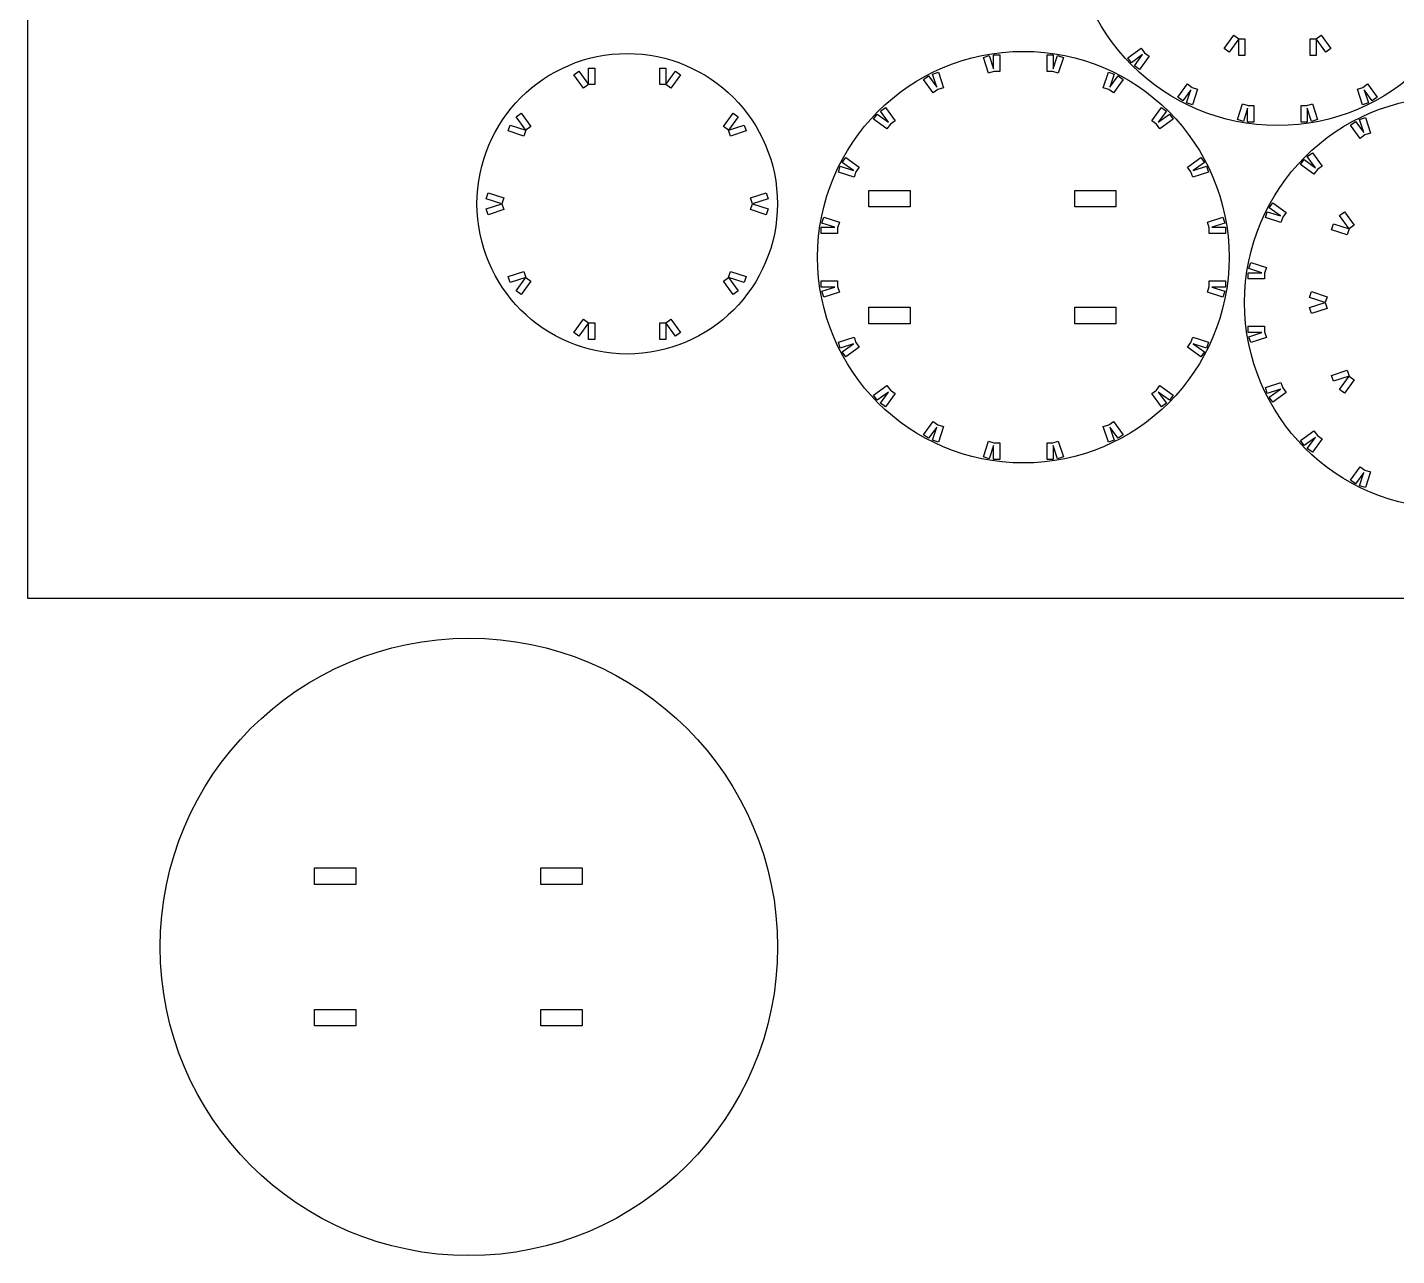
# Model space of a CAD drawing. Extents: x 12 to 612, y 217 to 777.
# Drawn here: x 12.3 to 344.9, y 217.4 to 515.9 of the extents above; entities that cross this region are included whole.
import ezdxf

# ---------------------------------------------------------------- set-up
doc = ezdxf.new("R2010")
doc.units = 0
doc.header["$MEASUREMENT"] = 0
doc.layers.get('0').update_dxf_attribs({"linetype": 'CONTINUOUS'})
doc.layers.add('VISIBLE__ISO_', color=7, linetype='CONTINUOUS')

msp = doc.modelspace()

# ---------------------------------------------------------------- linework, layer by layer
for p, q in [((12.27, 777.15), (12.27, 377.15)), ((12.27, 377.15), (612.27, 377.15))]:
    msp.add_line(p, q)
at = {"layer": 'VISIBLE__ISO_', "color": 3}
for p, q in [((303.03, 510.71), (305.38, 513.94)), ((306.59, 513.06), (304.24, 509.82)), ((305.38, 513.94), (306.59, 513.06)), ((306.6, 509.06), (306.6, 513.06)), ((306.6, 513.06), (308.1, 513.06)), ((308.1, 513.06), (308.1, 509.06)), ((323.9, 509.06), (323.9, 513.06)), ((323.9, 513.06), (325.4, 513.06)), ((325.4, 513.06), (325.4, 509.06)), ((325.41, 513.06), (326.62, 513.94)), ((327.76, 509.82), (325.41, 513.06)), ((326.62, 513.94), (328.97, 510.71)), ((244.54, 508.54), (245.97, 509)), ((245.97, 509), (247, 505.81)), ((247, 505.81), (247, 509.17)), ((247, 509.17), (248.5, 509.17)), ((248.5, 509.17), (248.5, 505.17)), ((260, 505.17), (260, 509.17)), ((260, 509.17), (261.5, 509.17)), ((261.5, 509.17), (261.5, 505.81)), ((261.5, 505.81), (262.54, 509)), ((262.54, 509), (263.97, 508.54)), ((279.63, 508.47), (282.86, 510.82)), ((283.23, 509.23), (280.51, 507.25)), ((281.25, 506.51), (283.23, 509.23)), ((282.86, 510.82), (283.69, 509.69)), ((283.69, 509.69), (284.82, 508.86)), ((304.24, 509.82), (303.03, 510.71)), ((308.1, 509.06), (306.6, 509.06)), ((325.4, 509.06), (323.9, 509.06)), ((328.97, 510.71), (327.76, 509.82)), ((148.6, 505.94), (150.1, 505.94)), ((148.6, 501.94), (148.6, 505.94)), ((150.1, 505.94), (150.1, 501.94)), ((165.9, 505.94), (167.4, 505.94)), ((165.9, 501.94), (165.9, 505.94)), ((167.4, 505.94), (167.4, 501.94)), ((245.78, 504.74), (244.54, 508.54)), ((263.97, 508.54), (262.73, 504.74)), ((280.51, 507.25), (279.63, 508.47)), ((282.47, 505.63), (281.25, 506.51)), ((284.82, 508.86), (282.47, 505.63)), ((145.03, 504.29), (146.24, 505.18)), ((147.38, 501.06), (145.03, 504.29)), ((146.24, 505.18), (148.59, 501.94)), ((167.41, 501.94), (169.76, 505.18)), ((170.97, 504.29), (168.62, 501.06)), ((169.76, 505.18), (170.97, 504.29)), ((230.03, 503.16), (231.24, 504.05)), ((232.38, 499.93), (230.03, 503.16)), ((231.24, 504.05), (233.21, 501.33)), ((232.18, 504.52), (233.6, 504.99)), ((233.21, 501.33), (232.18, 504.52)), ((233.6, 504.99), (234.84, 501.18)), ((247.11, 505.17), (245.78, 504.74)), ((248.5, 505.17), (247.11, 505.17)), ((261.4, 505.17), (260, 505.17)), ((262.73, 504.74), (261.4, 505.17)), ((273.67, 501.18), (274.91, 504.99)), ((274.91, 504.99), (276.33, 504.52)), ((276.33, 504.52), (275.3, 501.33)), ((275.3, 501.33), (277.27, 504.05)), ((278.48, 503.16), (276.13, 499.93)), ((277.27, 504.05), (278.48, 503.16)), ((148.59, 501.94), (147.38, 501.06)), ((150.1, 501.94), (148.6, 501.94)), ((167.4, 501.94), (165.9, 501.94)), ((168.62, 501.06), (167.41, 501.94)), ((233.51, 500.75), (232.38, 499.93)), ((234.84, 501.18), (233.51, 500.75)), ((275, 500.75), (273.67, 501.18)), ((276.13, 499.93), (275, 500.75)), ((291.77, 498.87), (294.12, 502.11)), ((294.96, 500.71), (292.98, 497.99)), ((293.92, 497.51), (294.96, 500.71)), ((294.12, 502.11), (295.25, 501.28)), ((295.25, 501.28), (296.58, 500.85)), ((296.58, 500.85), (295.35, 497.05)), ((335.42, 500.85), (336.75, 501.28)), ((336.65, 497.05), (335.42, 500.85)), ((336.75, 501.28), (337.88, 502.11)), ((339.02, 497.99), (337.04, 500.71)), ((337.04, 500.71), (338.08, 497.51)), ((337.88, 502.11), (340.23, 498.87)), ((219.51, 495.52), (220.72, 496.4)), ((220.72, 496.4), (223.07, 493.17)), ((285.44, 493.17), (287.79, 496.4)), ((287.79, 496.4), (289, 495.52)), ((292.98, 497.99), (291.77, 498.87)), ((295.35, 497.05), (293.92, 497.51)), ((306.28, 493.49), (307.52, 497.3)), ((307.52, 497.3), (308.85, 496.86)), ((308.75, 496.23), (307.71, 493.03)), ((308.75, 492.86), (308.75, 496.23)), ((308.85, 496.86), (310.25, 496.86)), ((310.25, 496.86), (310.25, 492.86)), ((321.75, 496.86), (323.15, 496.86)), ((321.75, 492.86), (321.75, 496.86)), ((323.15, 496.86), (324.48, 497.3)), ((324.29, 493.03), (323.25, 496.23)), ((323.25, 496.23), (323.25, 492.86)), ((324.48, 497.3), (325.72, 493.49)), ((338.08, 497.51), (336.65, 497.05)), ((340.23, 498.87), (339.02, 497.99)), ((131.03, 494.12), (132.25, 495.01)), ((133.38, 490.89), (131.03, 494.12)), ((132.25, 495.01), (134.6, 491.77)), ((181.4, 491.77), (183.75, 495.01)), ((184.97, 494.12), (182.62, 490.89)), ((183.75, 495.01), (184.97, 494.12)), ((217.88, 493.57), (218.77, 494.78)), ((221.12, 491.21), (217.88, 493.57)), ((218.77, 494.78), (221.48, 492.8)), ((221.48, 492.8), (219.51, 495.52)), ((223.07, 493.17), (221.94, 492.35)), ((286.57, 492.35), (285.44, 493.17)), ((289, 495.52), (287.03, 492.8)), ((287.03, 492.8), (289.74, 494.78)), ((290.63, 493.57), (287.39, 491.21)), ((289.74, 494.78), (290.63, 493.57)), ((307.71, 493.03), (306.28, 493.49)), ((310.25, 492.86), (308.75, 492.86)), ((323.25, 492.86), (321.75, 492.86)), ((325.72, 493.49), (324.29, 493.03)), ((333.77, 492.13), (334.98, 493.01)), ((334.98, 493.01), (336.96, 490.29)), ((335.92, 493.49), (337.35, 493.95)), ((336.96, 490.29), (335.92, 493.49)), ((337.35, 493.95), (338.58, 490.15)), ((129.11, 490.69), (129.58, 492.12)), ((132.92, 489.46), (129.11, 490.69)), ((129.58, 492.12), (133.38, 490.88)), ((133.38, 490.88), (132.92, 489.46)), ((134.6, 491.77), (133.38, 490.89)), ((182.62, 490.89), (181.4, 491.77)), ((182.62, 490.88), (186.42, 492.12)), ((183.08, 489.46), (182.62, 490.88)), ((186.89, 490.69), (183.08, 489.46)), ((186.42, 492.12), (186.89, 490.69)), ((221.94, 492.35), (221.12, 491.21)), ((287.39, 491.21), (286.57, 492.35)), ((336.12, 488.89), (333.77, 492.13)), ((337.25, 489.72), (336.12, 488.89)), ((338.58, 490.15), (337.25, 489.72)), ((210.24, 483.05), (211.12, 484.26)), ((212.96, 481.07), (210.24, 483.05)), ((211.12, 484.26), (214.36, 481.91)), ((294.15, 481.91), (297.39, 484.26)), ((298.27, 483.05), (295.55, 481.07)), ((297.39, 484.26), (298.27, 483.05)), ((321.63, 482.53), (322.51, 483.75)), ((324.86, 480.18), (321.63, 482.53)), ((322.51, 483.75), (325.23, 481.77)), ((323.25, 484.49), (324.47, 485.37)), ((325.23, 481.77), (323.25, 484.49)), ((324.47, 485.37), (326.82, 482.14)), ((209.3, 480.68), (209.76, 482.11)), ((213.11, 479.45), (209.3, 480.68)), ((209.76, 482.11), (212.96, 481.07)), ((213.54, 480.78), (213.11, 479.45)), ((214.36, 481.91), (213.54, 480.78)), ((294.97, 480.78), (294.15, 481.91)), ((295.4, 479.45), (294.97, 480.78)), ((299.21, 480.68), (295.4, 479.45)), ((295.55, 481.07), (298.74, 482.11)), ((298.74, 482.11), (299.21, 480.68)), ((325.69, 481.31), (324.86, 480.18)), ((326.82, 482.14), (325.69, 481.31)), ((216.75, 472.22), (216.75, 476.22)), ((216.75, 476.22), (226.75, 476.22)), ((226.75, 476.22), (226.75, 472.22)), ((266.75, 472.22), (266.75, 476.22)), ((266.75, 476.22), (276.75, 476.22)), ((276.75, 476.22), (276.75, 472.22)), ((123.77, 474.24), (124.23, 475.67)), ((127.57, 473), (123.77, 474.24)), ((123.77, 471.76), (127.57, 473)), ((124.23, 475.67), (128.03, 474.43)), ((128.03, 474.43), (127.57, 473)), ((127.57, 473), (128.03, 471.57)), ((187.97, 474.43), (191.77, 475.67)), ((188.43, 473), (187.97, 474.43)), ((187.97, 471.57), (188.43, 473)), ((192.23, 474.24), (188.43, 473)), ((188.43, 473), (192.23, 471.76)), ((191.77, 475.67), (192.23, 474.24)), ((313.99, 472.02), (314.87, 473.23)), ((314.87, 473.23), (318.11, 470.88)), ((124.23, 470.33), (123.77, 471.76)), ((128.03, 471.57), (124.23, 470.33)), ((191.77, 470.33), (187.97, 471.57)), ((192.23, 471.76), (191.77, 470.33)), ((205.28, 468.32), (205.75, 469.75)), ((205.75, 469.75), (209.55, 468.51)), ((226.75, 472.22), (216.75, 472.22)), ((276.75, 472.22), (266.75, 472.22)), ((298.96, 468.51), (302.76, 469.75)), ((302.76, 469.75), (303.23, 468.32)), ((313.05, 469.65), (313.51, 471.08)), ((316.85, 468.42), (313.05, 469.65)), ((313.51, 471.08), (316.71, 470.04)), ((316.71, 470.04), (313.99, 472.02)), ((317.28, 469.75), (316.85, 468.42)), ((318.11, 470.88), (317.28, 469.75)), ((331.03, 470.12), (332.25, 471.01)), ((333.38, 466.89), (331.03, 470.12)), ((332.25, 471.01), (334.6, 467.77)), ((205.12, 467.28), (208.48, 467.28)), ((205.12, 465.78), (205.12, 467.28)), ((209.12, 465.78), (205.12, 465.78)), ((208.48, 467.28), (205.28, 468.32)), ((209.55, 468.51), (209.12, 467.18)), ((209.12, 467.18), (209.12, 465.78)), ((299.39, 467.18), (298.96, 468.51)), ((299.39, 465.78), (299.39, 467.18)), ((303.39, 465.78), (299.39, 465.78)), ((303.23, 468.32), (300.03, 467.28)), ((300.03, 467.28), (303.39, 467.28)), ((303.39, 467.28), (303.39, 465.78)), ((329.11, 466.69), (329.58, 468.12)), ((332.92, 465.46), (329.11, 466.69)), ((329.58, 468.12), (333.38, 466.88)), ((333.38, 466.88), (332.92, 465.46)), ((334.6, 467.77), (333.38, 466.89)), ((129.11, 455.31), (132.92, 456.54)), ((132.92, 456.54), (133.38, 455.12)), ((182.62, 455.12), (183.08, 456.54)), ((183.08, 456.54), (186.89, 455.31)), ((308.86, 456.25), (312.23, 456.25)), ((308.86, 454.75), (308.86, 456.25)), ((309.03, 457.29), (309.49, 458.72)), ((312.23, 456.25), (309.03, 457.29)), ((309.49, 458.72), (313.3, 457.48)), ((313.3, 457.48), (312.86, 456.15)), ((312.86, 456.15), (312.86, 454.75)), ((129.58, 453.88), (129.11, 455.31)), ((133.38, 455.12), (129.58, 453.88)), ((131.03, 451.88), (133.38, 455.11)), ((134.6, 454.23), (132.25, 450.99)), ((133.38, 455.11), (134.6, 454.23)), ((181.4, 454.23), (182.62, 455.11)), ((183.75, 450.99), (181.4, 454.23)), ((186.42, 453.88), (182.62, 455.12)), ((182.62, 455.11), (184.97, 451.88)), ((186.89, 455.31), (186.42, 453.88)), ((205.12, 454.28), (209.12, 454.28)), ((205.12, 452.78), (205.12, 454.28)), ((208.48, 452.78), (205.12, 452.78)), ((205.28, 451.74), (208.48, 452.78)), ((209.12, 454.28), (209.12, 452.88)), ((209.12, 452.88), (209.55, 451.55)), ((298.96, 451.55), (299.39, 452.88)), ((299.39, 452.88), (299.39, 454.28)), ((299.39, 454.28), (303.39, 454.28)), ((303.39, 452.78), (300.03, 452.78)), ((300.03, 452.78), (303.23, 451.74)), ((303.39, 454.28), (303.39, 452.78)), ((312.86, 454.75), (308.86, 454.75)), ((132.25, 450.99), (131.03, 451.88)), ((184.97, 451.88), (183.75, 450.99)), ((205.75, 450.32), (205.28, 451.74)), ((209.55, 451.55), (205.75, 450.32)), ((302.76, 450.32), (298.96, 451.55)), ((303.23, 451.74), (302.76, 450.32)), ((323.77, 450.24), (324.23, 451.67)), ((327.57, 449), (323.77, 450.24)), ((324.23, 451.67), (328.03, 450.43)), ((328.03, 450.43), (327.57, 449)), ((216.75, 443.85), (216.75, 447.85)), ((216.75, 447.85), (226.75, 447.85)), ((226.75, 447.85), (226.75, 443.85)), ((266.75, 443.85), (266.75, 447.85)), ((266.75, 447.85), (276.75, 447.85)), ((276.75, 447.85), (276.75, 443.85)), ((323.77, 447.76), (327.57, 449)), ((324.23, 446.33), (323.77, 447.76)), ((328.03, 447.57), (324.23, 446.33)), ((327.57, 449), (328.03, 447.57)), ((145.03, 441.71), (147.38, 444.94)), ((148.59, 444.06), (146.24, 440.82)), ((147.38, 444.94), (148.59, 444.06)), ((148.6, 444.06), (150.1, 444.06)), ((148.6, 440.06), (148.6, 444.06)), ((150.1, 444.06), (150.1, 440.06)), ((165.9, 444.06), (167.4, 444.06)), ((165.9, 440.06), (165.9, 444.06)), ((167.4, 444.06), (167.4, 440.06)), ((167.41, 444.06), (168.62, 444.94)), ((169.76, 440.82), (167.41, 444.06)), ((168.62, 444.94), (170.97, 441.71)), ((226.75, 443.85), (216.75, 443.85)), ((276.75, 443.85), (266.75, 443.85)), ((308.86, 443.25), (312.86, 443.25)), ((308.86, 441.75), (308.86, 443.25)), ((312.86, 443.25), (312.86, 441.85)), ((146.24, 440.82), (145.03, 441.71)), ((150.1, 440.06), (148.6, 440.06)), ((167.4, 440.06), (165.9, 440.06)), ((170.97, 441.71), (169.76, 440.82)), ((209.3, 439.38), (213.11, 440.62)), ((209.76, 437.95), (209.3, 439.38)), ((213.11, 440.62), (213.54, 439.29)), ((213.54, 439.29), (214.36, 438.15)), ((294.15, 438.15), (294.97, 439.29)), ((294.97, 439.29), (295.4, 440.62)), ((295.4, 440.62), (299.21, 439.38)), ((299.21, 439.38), (298.74, 437.95)), ((312.23, 441.75), (308.86, 441.75)), ((309.03, 440.71), (312.23, 441.75)), ((309.49, 439.28), (309.03, 440.71)), ((313.3, 440.52), (309.49, 439.28)), ((312.86, 441.85), (313.3, 440.52)), ((212.96, 438.99), (209.76, 437.95)), ((210.24, 437.02), (212.96, 438.99)), ((211.12, 435.8), (210.24, 437.02)), ((214.36, 438.15), (211.12, 435.8)), ((297.39, 435.8), (294.15, 438.15)), ((298.74, 437.95), (295.55, 438.99)), ((295.55, 438.99), (298.27, 437.02)), ((298.27, 437.02), (297.39, 435.8)), ((329.11, 431.31), (332.92, 432.54)), ((332.92, 432.54), (333.38, 431.12)), ((313.05, 428.35), (316.85, 429.58)), ((316.85, 429.58), (317.28, 428.25)), ((329.58, 429.88), (329.11, 431.31)), ((333.38, 431.12), (329.58, 429.88)), ((331.03, 427.88), (333.38, 431.11)), ((334.6, 430.23), (332.25, 426.99)), ((333.38, 431.11), (334.6, 430.23)), ((217.88, 426.5), (221.12, 428.85)), ((218.77, 425.29), (217.88, 426.5)), ((221.48, 427.26), (218.77, 425.29)), ((219.51, 424.54), (221.48, 427.26)), ((223.07, 426.9), (220.72, 423.66)), ((221.12, 428.85), (221.94, 427.72)), ((221.94, 427.72), (223.07, 426.9)), ((285.44, 426.9), (286.57, 427.72)), ((287.79, 423.66), (285.44, 426.9)), ((286.57, 427.72), (287.39, 428.85)), ((289.74, 425.29), (287.03, 427.26)), ((287.03, 427.26), (289, 424.54)), ((287.39, 428.85), (290.63, 426.5)), ((290.63, 426.5), (289.74, 425.29)), ((313.51, 426.92), (313.05, 428.35)), ((316.71, 427.96), (313.51, 426.92)), ((313.99, 425.98), (316.71, 427.96)), ((314.87, 424.77), (313.99, 425.98)), ((318.11, 427.12), (314.87, 424.77)), ((317.28, 428.25), (318.11, 427.12)), ((332.25, 426.99), (331.03, 427.88)), ((220.72, 423.66), (219.51, 424.54)), ((289, 424.54), (287.79, 423.66)), ((230.03, 416.9), (232.38, 420.14)), ((232.38, 420.14), (233.51, 419.32)), ((233.51, 419.32), (234.84, 418.88)), ((273.67, 418.88), (275, 419.32)), ((275, 419.32), (276.13, 420.14)), ((276.13, 420.14), (278.48, 416.9)), ((231.24, 416.02), (230.03, 416.9)), ((233.21, 418.74), (231.24, 416.02)), ((232.18, 415.54), (233.21, 418.74)), ((234.84, 418.88), (233.6, 415.08)), ((274.91, 415.08), (273.67, 418.88)), ((277.27, 416.02), (275.3, 418.74)), ((275.3, 418.74), (276.33, 415.54)), ((278.48, 416.9), (277.27, 416.02)), ((321.63, 415.47), (324.86, 417.82)), ((325.23, 416.23), (322.51, 414.25)), ((323.25, 413.51), (325.23, 416.23)), ((326.82, 415.86), (324.47, 412.63)), ((324.86, 417.82), (325.69, 416.69)), ((325.69, 416.69), (326.82, 415.86)), ((233.6, 415.08), (232.18, 415.54)), ((244.54, 411.53), (245.78, 415.33)), ((245.78, 415.33), (247.11, 414.9)), ((247, 414.26), (245.97, 411.06)), ((247, 410.9), (247, 414.26)), ((247.11, 414.9), (248.5, 414.9)), ((248.5, 414.9), (248.5, 410.9)), ((260, 414.9), (261.4, 414.9)), ((260, 410.9), (260, 414.9)), ((261.4, 414.9), (262.73, 415.33)), ((262.54, 411.06), (261.5, 414.26)), ((261.5, 414.26), (261.5, 410.9)), ((262.73, 415.33), (263.97, 411.53)), ((276.33, 415.54), (274.91, 415.08)), ((322.51, 414.25), (321.63, 415.47)), ((324.47, 412.63), (323.25, 413.51)), ((245.97, 411.06), (244.54, 411.53)), ((248.5, 410.9), (247, 410.9)), ((261.5, 410.9), (260, 410.9)), ((263.97, 411.53), (262.54, 411.06)), ((333.77, 405.87), (336.12, 409.11)), ((334.98, 404.99), (333.77, 405.87)), ((336.96, 407.71), (334.98, 404.99)), ((335.92, 404.51), (336.96, 407.71)), ((336.12, 409.11), (337.25, 408.28)), ((337.25, 408.28), (338.58, 407.85)), ((338.58, 407.85), (337.35, 404.05)), ((337.35, 404.05), (335.92, 404.51)), ((82.04, 307.63), (82.04, 311.63)), ((82.04, 311.63), (92.04, 311.63)), ((92.04, 311.63), (92.04, 307.63)), ((137.04, 307.63), (137.04, 311.63)), ((137.04, 311.63), (147.04, 311.63)), ((147.04, 311.63), (147.04, 307.63)), ((92.04, 307.63), (82.04, 307.63)), ((147.04, 307.63), (137.04, 307.63)), ((82.04, 273.26), (82.04, 277.26)), ((82.04, 277.26), (92.04, 277.26)), ((92.04, 277.26), (92.04, 273.26)), ((137.04, 273.26), (137.04, 277.26)), ((137.04, 277.26), (147.04, 277.26)), ((147.04, 277.26), (147.04, 273.26)), ((92.04, 273.26), (82.04, 273.26)), ((147.04, 273.26), (137.04, 273.26))]:
    msp.add_line(p, q, dxfattribs=at)
at = {"layer": 'VISIBLE__ISO_'}
for centre, radius in [((316, 542), 50), ((158, 473), 36.5), ((254.25, 460.03), 50), ((358, 449), 50), ((119.54, 292.45), 75)]:
    msp.add_circle(centre, radius, dxfattribs=at)

doc.saveas('drawing.dxf')
